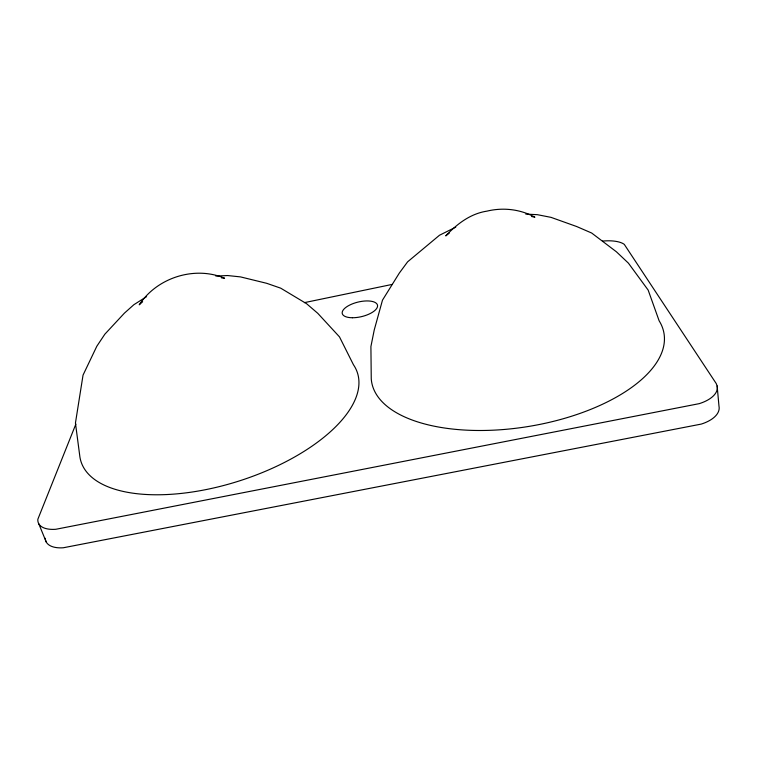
<?xml version="1.0" encoding="UTF-8"?>
<svg xmlns="http://www.w3.org/2000/svg" width="757" height="757" viewBox="0 0 757 757"><rect width="100%" height="100%" fill="white"/><g stroke="black" fill="none" stroke-linecap="round" stroke-linejoin="round"><path stroke-width="1.14" d="M75.87 424.09L37.85 519.255A32.513 15.405 -22.9 0 0 55.8 529.285L699.222 403.651A33.81 16.805 -4 0 0 717.144 385.975L716.245 383.581L624.279 244.369A25.568 10.049 -8 0 0 602.458 241.105M142.628 301.75L139.222 304.806C157.002 277.687 194.549 265.593 224.574 278.207L221.432 277.866M449.261 233.128L445.731 235.891C456.954 224.034 470.352 213.663 486.921 211.146C503.131 207.238 520.163 209.178 534.896 217.164L531.575 216.511M146.584 296.649L133.847 304.721L124.403 313.152L104.844 334.197L96.811 346.261L83.043 375.112L75.445 423.04L79.703 455.411A145.164 66.767 -17.8 0 0 242.618 479.853A145.164 66.767 -17.8 0 0 353.434 364.713L339.486 336.874L317.789 313.332L306.557 303.689L280.715 288.171L266.701 283.307L240.508 276.901L227.592 275.539L215.83 276.059M455.771 227.147L439.495 235.238L407.616 261.827L399.327 273.059L382.484 300.151L374.242 329.948L370.911 346.555L371.252 378.746A148.202 69.606 -9.4 0 0 540.129 424.346A148.202 69.606 -9.4 0 0 659.129 320.788L648.172 290.111L628.414 263.143L616.435 251.816L591.662 233.024L576.683 226.532L551.03 217.363L537.328 214.676L525.793 214.117M304.418 302.63L392.287 284.395M38.768 523.768L46.253 542.04M717.144 385.975L718.98 406.178A33.526 17.165 -3.6 0 1 701.247 424.09L63.257 547.775A32.248 15.746 -23.3 0 1 45.269 538.265M352.44 317.741A18.111 7.485 -13.4 0 0 377.506 305.203A18.111 7.485 -13.4 0 0 349.677 305.071A18.111 7.485 -13.4 0 0 352.44 317.741"/></g></svg>
